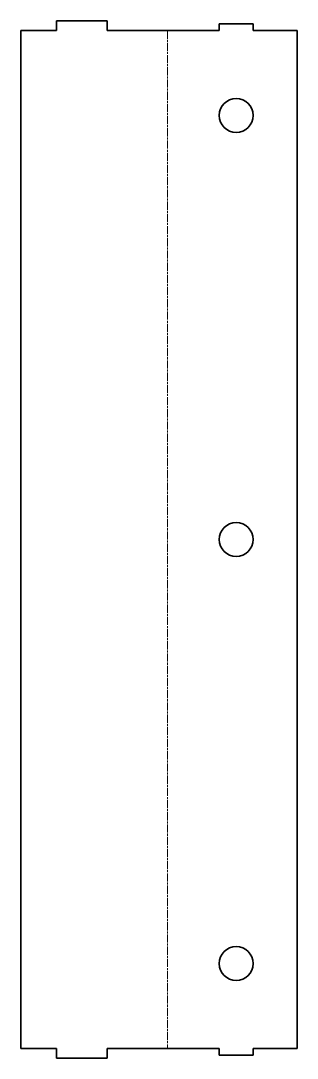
# Model space of a CAD drawing. Header units: inches. Extents: x 0 to 82, y 0 to 306.
import ezdxf

# ---------------------------------------------------------------- set-up
doc = ezdxf.new("R2010")
doc.units = ezdxf.units.IN
doc.header["$MEASUREMENT"] = 0
doc.linetypes.add('Chain', pattern=[13.68, 9.12, -1.14, 2.28, -1.14])
doc.layers.add('SIMUMAK Bend Centerline (ISO)', color=7, linetype='Chain', lineweight=9)
doc.layers.add('SIMUMAK Visible (ISO)', color=7, linetype='Continuous', lineweight=35)

# ---------------------------------------------------------------- blocks, each defined once
blk = doc.blocks.new('SMT-V001-BRD001_Sheet_2_SMT-V001-BRD001 (desplegada)')
at = {"layer": 'SIMUMAK Bend Centerline (ISO)', "ltscale": 0.263158}
blk.add_line((2.5, 150), (2.5, -150), dxfattribs=at)
at = {"layer": 'SIMUMAK Visible (ISO)'}
for p, q in [((-30.26, 152.9), (-30.26, 150)), ((-15.26, 152.9), (-30.26, 152.9)), ((-15.26, 150), (-15.26, 152.9)), ((-40.76, -150), (-40.76, 150)), ((-40.76, 150), (-30.26, 150)), ((-15.26, 150), (17.76, 150)), ((17.76, 150), (17.76, 152)), ((17.76, 152), (27.76, 152)), ((27.76, 152), (27.76, 150)), ((27.76, 150), (40.76, 150)), ((40.76, 150), (40.76, -150)), ((-30.26, -150), (-40.76, -150)), ((-30.26, -152.9), (-30.26, -150)), ((17.76, -150), (-15.26, -150)), ((-15.26, -150), (-15.26, -152.9)), ((17.76, -152), (17.76, -150)), ((27.76, -152), (17.76, -152)), ((40.76, -150), (27.76, -150)), ((27.76, -150), (27.76, -152)), ((-15.26, -152.9), (-30.26, -152.9))]:
    blk.add_line(p, q, dxfattribs=at)
for centre in [(22.76, 125), (22.76, 0), (22.76, -125)]:
    blk.add_circle(centre, 5, dxfattribs=at)

msp = doc.modelspace()

# ---------------------------------------------------------------- block references
msp.add_blockref('SMT-V001-BRD001_Sheet_2_SMT-V001-BRD001 (desplegada)', (40.76, 152.9))

doc.saveas('drawing.dxf')
